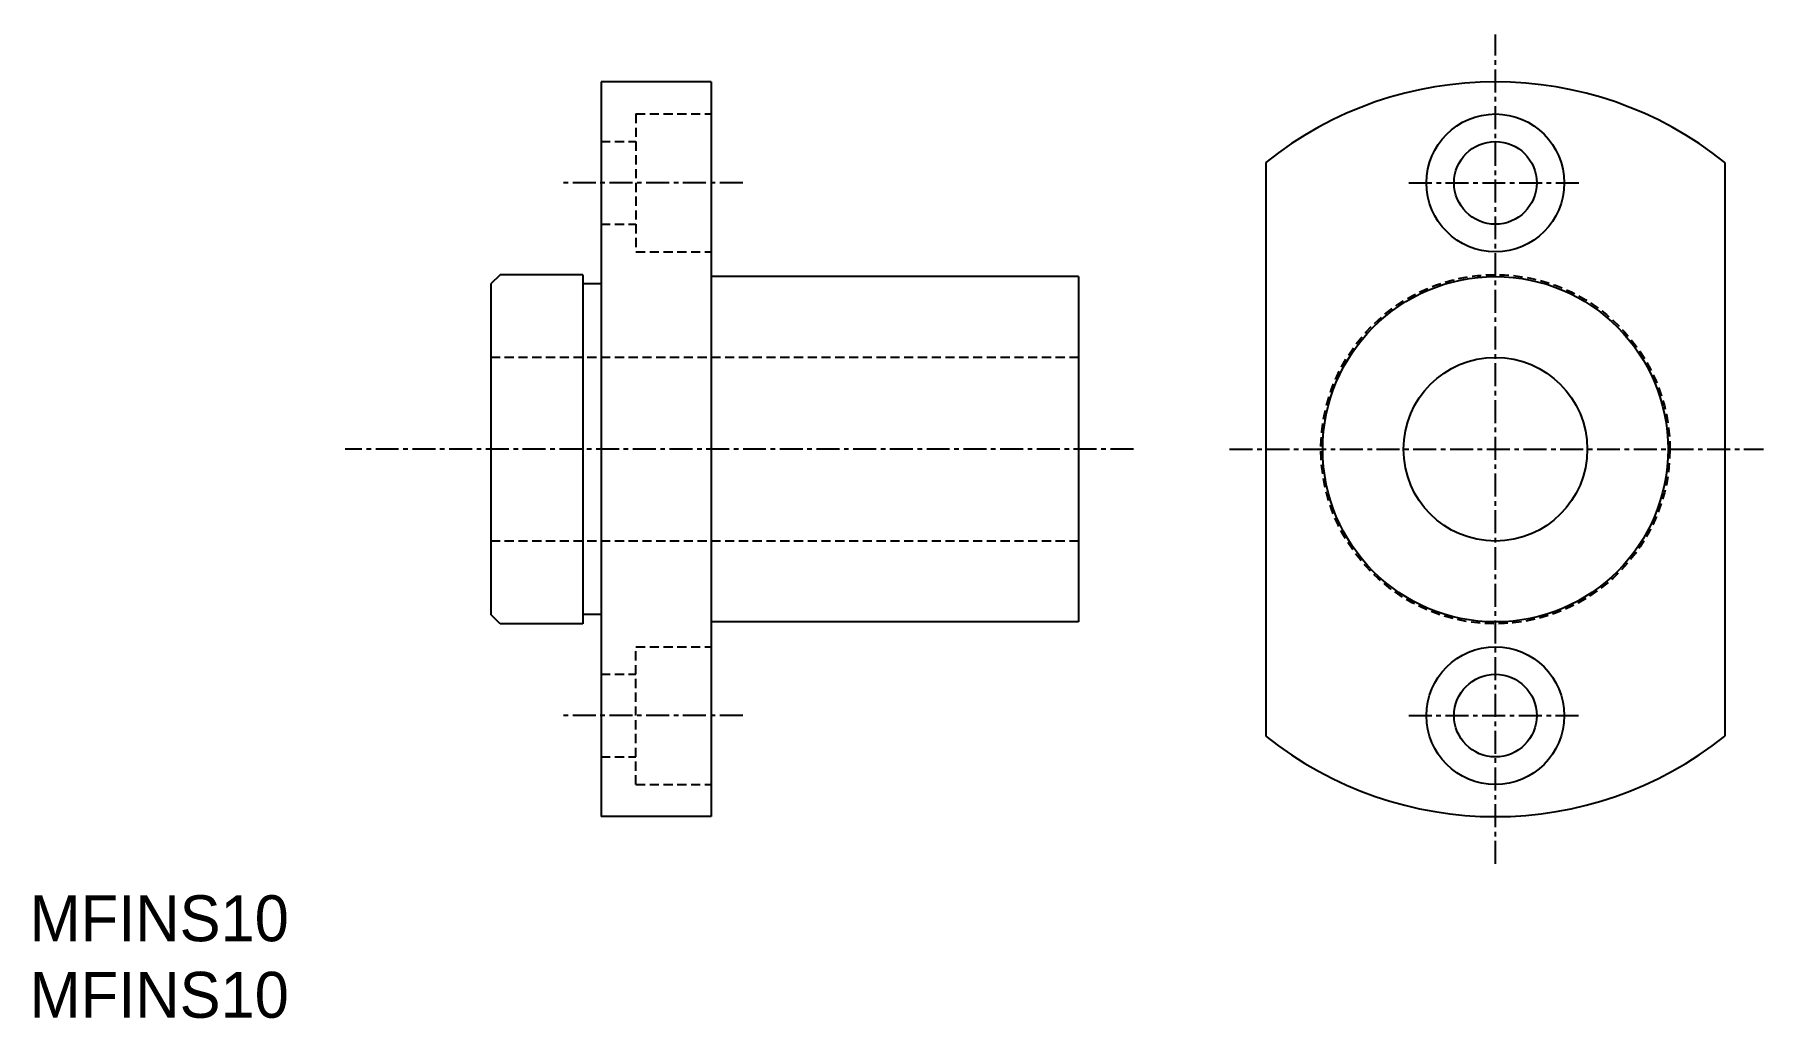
# Model space of a CAD drawing. Extents: x 10.3 to 104.4, y 10 to 63.5.
import ezdxf

# ---------------------------------------------------------------- set-up
doc = ezdxf.new("R2010")
doc.units = 0
doc.linetypes.add('CENTER', pattern=[2, 1.25, -0.25, 0.25, -0.25])
doc.linetypes.add('DASHED', pattern=[0.75, 0.5, -0.25])
doc.layers.get('0').update_dxf_attribs({"linetype": 'CONTINUOUS'})
doc.layers.add('CENTER', color=1, linetype='CENTER')

# ---------------------------------------------------------------- blocks, each defined once
blk = doc.blocks.new('*U2')
for p in [(244, 51.582), (244, 47.416)]:
    blk.add_text('MFINS10', height=2.5).set_placement(p)

msp = doc.modelspace()

# ---------------------------------------------------------------- linework, layer by layer
at = {"color": 7, "linetype": 'CONTINUOUS'}
for p, q in [((41.117, 60.947), (41.117, 20.947)), ((47.117, 60.947), (41.117, 60.947)), ((47.117, 60.947), (47.117, 20.947)), ((77.308, 56.56), (77.308, 25.335)), ((102.308, 56.56), (102.308, 25.335)), ((35.617, 50.447), (35.117, 49.947)), ((35.117, 49.947), (35.117, 31.947)), ((40.117, 50.447), (35.617, 50.447)), ((40.117, 50.447), (40.117, 31.447)), ((41.117, 49.947), (40.117, 49.947)), ((67.117, 50.347), (47.117, 50.347)), ((67.117, 50.347), (67.117, 31.547)), ((35.617, 31.447), (35.117, 31.947)), ((40.117, 31.447), (35.617, 31.447)), ((41.117, 31.947), (40.117, 31.947)), ((67.117, 31.547), (47.117, 31.547)), ((47.117, 20.947), (41.117, 20.947))]:
    msp.add_line(p, q, dxfattribs=at)
at = {"color": 3, "linetype": 'DASHED'}
for p, q in [((43.017, 59.197), (47.117, 59.197)), ((43.017, 59.197), (43.017, 51.697)), ((41.117, 57.697), (43.017, 57.697)), ((41.117, 53.197), (43.017, 53.197)), ((43.017, 51.697), (47.117, 51.697)), ((67.117, 45.947), (35.117, 45.947)), ((67.117, 35.947), (35.117, 35.947)), ((43.017, 30.197), (47.117, 30.197)), ((43.017, 22.697), (43.017, 30.197)), ((41.117, 28.697), (43.017, 28.697)), ((41.117, 24.197), (43.017, 24.197)), ((43.017, 22.697), (47.117, 22.697))]:
    msp.add_line(p, q, dxfattribs=at)
at = {"color": 7, "linetype": 'CONTINUOUS'}
for centre, radius in [((89.808, 55.447), 3.75), ((89.808, 55.447), 2.25), ((89.808, 40.947), 9.4), ((89.808, 40.947), 5), ((89.808, 26.447), 3.75), ((89.808, 26.447), 2.25)]:
    msp.add_circle(centre, radius, dxfattribs=at)
at = {"color": 3, "linetype": 'DASHED'}
msp.add_circle((89.808, 40.947), 9.5, dxfattribs=at)
at = {"color": 7, "linetype": 'CONTINUOUS'}
for start, end in [(51.31781, 128.68219), (231.31781, 308.68219)]:
    msp.add_arc((89.808, 40.947), 20, start, end, dxfattribs=at)
at = {"layer": 'CENTER', "color": 1, "linetype": 'CENTER'}
for p, q in [((89.808, 18.375), (89.808, 63.52)), ((48.826, 55.447), (38.904, 55.447)), ((85.099, 55.447), (94.537, 55.447)), ((70.096, 40.947), (27.177, 40.947)), ((75.34, 40.947), (104.401, 40.947)), ((48.826, 26.447), (38.904, 26.447)), ((85.089, 26.447), (94.527, 26.447))]:
    msp.add_line(p, q, dxfattribs=at)

# ---------------------------------------------------------------- block references
at = {"color": 7, "linetype": 'CONTINUOUS'}
msp.add_blockref('*U2', (-234, -37.416), dxfattribs=at)

doc.saveas('drawing.dxf')
